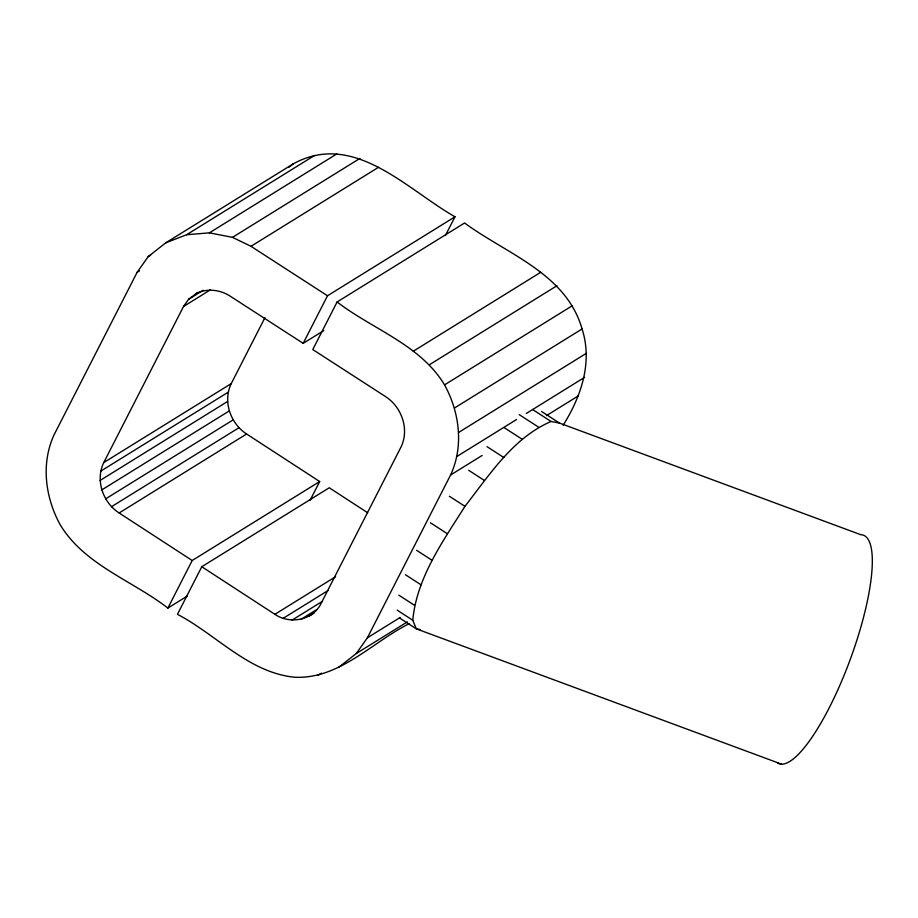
<?xml version="1.0" encoding="UTF-8"?>
<svg xmlns="http://www.w3.org/2000/svg" width="918" height="918" viewBox="0 0 918 918"><rect width="100%" height="100%" fill="white"/><g stroke="black" fill="none" stroke-linecap="round" stroke-linejoin="round"><path stroke-width="1.38" d="M264.969 317.605L231.256 383.586C222.626 401.246 230.429 423.6 246.609 433.996L319.682 481.537L192.195 560.508L119.122 512.978C102.942 502.571 95.139 480.229 103.757 462.569L183.52 306.497L188.592 299.302L197.852 292.429M338.753 667.294L356.333 653.49L367.395 637.78L450.589 475.008C463.969 446.194 459.539 412.182 444.553 384.871C420.364 344.732 372.731 329.378 337.101 301.976L312.774 349.551L385.824 396.771C401.854 407.259 409.589 429.486 400.982 447.089L320.99 603.631C312.74 620.453 289.847 624.596 274.895 614.314L201.776 566.739L177.461 614.326C216.568 634.751 249.076 672.951 295.114 677.277C339.683 679.045 372.019 642.279 409.176 623.666M563.124 425.275C581.06 396.714 592.879 362.426 582.069 328.965C566.222 273.346 506.725 254.022 464.588 222.994L337.101 301.976M781.47 764.132L416.279 628.819L412.779 620.247C416.68 577.789 442.866 541.425 464.956 506.334C489.489 474.881 513.128 437.748 551.087 421.488L559.452 423.06L860.855 534.724A121.796 30.742 -69.7 0 1 850.848 657.793A121.796 30.742 -69.7 0 1 777.592 763.03M445.391 235.57L454.984 216.786C406.617 189.303 353.74 130.494 293.244 163.852L165.745 242.834L148.177 256.638L137.115 272.348L54.162 434.65C40.782 463.464 45.211 497.464 60.198 524.775C84.502 564.972 132.226 580.463 167.879 608.083L187.295 596.057M167.879 608.083L192.195 560.508M195.419 293.932C206.229 288.057 219.574 289.468 229.81 295.917L303.181 343.343L327.496 295.768L454.984 216.786M310.077 500.31L319.682 481.537M288.849 167.305L293.244 163.852M148.177 256.638L150.598 255.135M165.745 242.834L186.629 234.721L314.117 155.739M137.115 272.348L139.536 270.844M186.629 234.721L209.396 232.851L336.883 153.868M209.396 232.851L232.483 237.349L359.971 158.378M232.483 237.349L250.981 246.299L378.468 167.328M188.592 299.302L203.165 290.272M183.52 306.497L210.233 289.95M103.757 462.569L231.256 383.586M303.181 343.343L323.813 330.56M100.785 471.118L228.272 392.147M100.096 480.447L227.584 401.476M101.76 489.914L229.248 410.943M105.65 498.864L233.138 419.893M111.503 506.702L238.99 427.719M119.122 512.978L246.609 433.996M413.295 351.227L540.782 272.256M429.475 364.698L556.962 285.727M444.553 384.871L572.04 305.901M454.571 407.936L582.069 328.965M201.776 566.739L329.264 487.768L367.625 512.726M458.851 432.321L586.338 353.338M457.084 456.349L516.582 419.492M526.301 413.479L584.571 377.367M450.589 475.008L482.157 455.454M546.508 415.59L578.076 396.025M274.895 614.314L335.609 576.699M283.18 618.319L328.105 590.492M292.142 620.063L322.505 601.267M300.978 619.34L316.767 609.563M309.091 616.196L313.945 613.178M367.395 637.78L400.179 617.47M317.88 675.407L321.518 673.158M356.333 653.49L407.328 621.899M420.455 629.61L416.279 628.819L399.468 617.963M541.448 411.425L559.452 423.06M533.083 409.853L551.087 421.488M519.209 414.626L538.407 427.042M250.981 246.299L327.496 295.768M504.28 427.696L522.285 439.332M487.022 446.664L503.821 457.52M468.662 470.291L484.268 480.378M449.35 496.248L464.956 506.334M430.404 522.767L447.204 533.633M416.623 550.318L432.229 560.405M405.435 574.737L421.041 584.823M398.814 595.151L414.408 605.237M397.184 610.16L412.779 620.247"/></g></svg>
